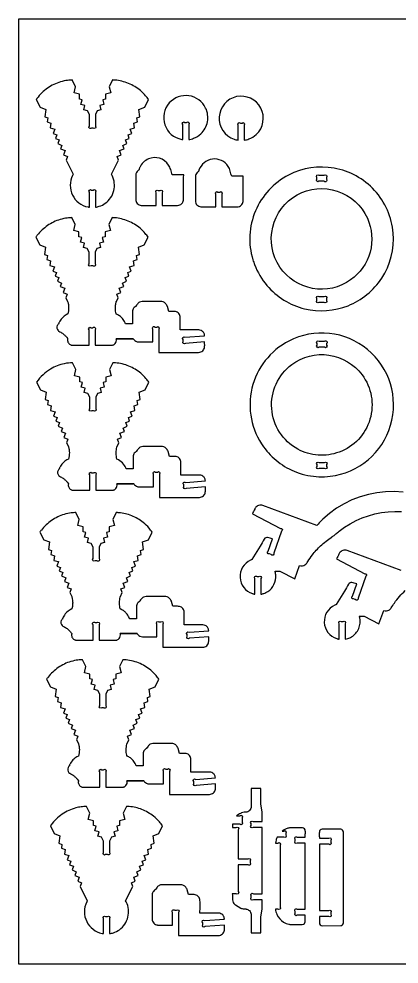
# Model space of a CAD drawing. Extents: x -812 to 928, y -560 to 383.
# Drawn here: x -812 to -432, y -560 to 383 of the extents above; entities that cross this region are included whole.
import ezdxf

# ---------------------------------------------------------------- set-up
doc = ezdxf.new("R2010")
doc.units = 0
doc.header["$MEASUREMENT"] = 0
doc.layers.get('0').update_dxf_attribs({"linetype": 'CONTINUOUS'})
doc.layers.add('SECTIONCUTEDGES', color=18, linetype='CONTINUOUS')

msp = doc.modelspace()

# ---------------------------------------------------------------- linework, layer by layer
msp.add_lwpolyline([(928.1, -559.86), (-812.09, -559.86), (-812.09, 383.42), (928.1, 383.42)], close=True)
at = {"layer": 'SECTIONCUTEDGES'}
for points in [[(-741.66, 195.48), (-741.66, 210.51, -1), (-739.54, 212.63), (-737.78, 212.63, -1), (-735.66, 210.51), (-735.66, 195.48, 0.035031), (-731.75, 196.42, 0.079578), (-725.75, 199.44, 0.177317), (-717.24, 212.01, 0.17737), (-718.87, 227.1), (-719.51, 228.31), (-712.46, 242.57), (-713.83, 246.27), (-709.9, 247.73), (-711.48, 251.97), (-706.98, 253.64), (-708.3, 257.21), (-704.21, 259.24), (-705.54, 262.81), (-701.74, 264.22), (-703.02, 267.66), (-699.37, 269.02), (-701.05, 273.53), (-696.57, 274.67), (-697.22, 279.4), (-693.56, 280.76), (-694.09, 284.6), (-691.11, 285.7), (-692.14, 293.14), (-686.38, 295.28), (-682.58, 302.96, 0.016698), (-685.45, 306.65, 0.043492), (-690.62, 311.85, 0.077496), (-702.46, 319.06, 0.077508), (-715.92, 322.32, 0.010997), (-717.24, 322.4, -0.003666), (-718.56, 322.46), (-721.9, 315.7), (-720.33, 309.5), (-725.64, 308.15), (-725.64, 303.36), (-728.35, 302.67), (-727.16, 297.96), (-731.19, 296.94), (-730.09, 292.62), (-733.79, 291.68), (-735.66, 287.91), (-735.66, 276.54, -1), (-737.78, 274.41), (-739.54, 274.41, -1), (-741.66, 276.54), (-741.66, 287.91), (-743.53, 291.68), (-747.22, 292.62), (-746.13, 296.94), (-750.16, 297.96), (-748.96, 302.67), (-751.67, 303.36), (-751.67, 308.15), (-756.98, 309.5), (-755.41, 315.7), (-758.75, 322.46, 0.015709), (-763.4, 322.06, 0.042831), (-770.42, 320.63, 0.082017), (-783.47, 314.3, 0.080336), (-794.04, 303.94, 0.007539), (-794.39, 303.45, -0.002513), (-794.74, 302.96), (-790.94, 295.28), (-785.18, 293.14), (-786.2, 285.7), (-783.23, 284.6), (-783.75, 280.76), (-780.09, 279.4), (-780.74, 274.67), (-776.27, 273.53), (-777.94, 269.02), (-774.3, 267.66), (-775.57, 264.22), (-771.78, 262.81), (-773.11, 259.24), (-769.01, 257.21), (-770.34, 253.64), (-765.83, 251.97), (-767.41, 247.73), (-763.48, 246.27), (-764.86, 242.57), (-757.8, 228.31), (-758.45, 227.1, 0.232949), (-758.46, 207.6, 0.232949), (-743.01, 195.71, 0.011595), (-742.33, 195.59, -0.003865)], [(-648.32, 263.01), (-648.32, 278.03, -1), (-646.2, 280.15), (-644.44, 280.15, -1), (-642.32, 278.03), (-642.32, 263.01, 0.047597), (-637.56, 264.25, 0.100184), (-630.28, 268.71, 0.160083), (-623.63, 280.8, 0.160346), (-625.45, 294.46, 0.250499), (-642.26, 306.71, 0.250445), (-661.8, 299.54, 0.27053), (-666.2, 277.73, 0.270621), (-649.39, 263.18, 0.009062), (-648.85, 263.09, -0.003021)], [(-592.92, 262.37), (-592.92, 277.4, -1), (-590.8, 279.52), (-589.05, 279.52, -1), (-586.92, 277.4), (-586.92, 262.37, 0.047597), (-582.16, 263.61, 0.100184), (-574.89, 268.08, 0.760738), (-594.54, 305.82, 0.761228), (-597.07, 263.35, 0.024169), (-595.33, 262.85, 0.017962)], [(-674.9, 197.31), (-674.9, 209.96, -1), (-672.78, 212.08), (-671.02, 212.08, -1), (-668.9, 209.96), (-668.9, 197.31, -0.001261), (-656.59, 197.28, 0.007568), (-653.51, 197.31, 0.17911), (-649.46, 198.92, 0.186027), (-647.56, 202.67, 0.012625), (-647.55, 202.88, 0.006307), (-647.53, 203.29, 0.00914), (-647.5, 208.18, -0.008036), (-647.41, 227.76), (-659.06, 227.76, 0.003437), (-660.4, 232.99, 0.080686), (-662.47, 237.61, 0.363611), (-682.64, 243.69, 0.187458), (-691.28, 235.22, 0.018465), (-691.61, 234.41, 0.013194), (-692, 233.26, 0.057236), (-692.06, 232.91, -0.140672), (-692.18, 232.58, -0.134911), (-692.46, 232.35, 0.061956), (-693.04, 232.02, 0.116179), (-694.66, 230.03, 0.105792), (-695.34, 227.3), (-695.34, 203.29, 0.17911), (-693.73, 199.24, 0.186027), (-689.98, 197.34, 0.012625), (-689.77, 197.33, 0.006307), (-689.36, 197.31, 0.008514), (-684.3, 197.27, -0.002207)], [(-615.31, 195.88), (-615.31, 208.53, -1), (-613.19, 210.66), (-611.43, 210.66, -1), (-609.31, 208.53), (-609.31, 195.88, -0.001261), (-597, 195.85, 0.007568), (-593.92, 195.88, 0.17911), (-589.87, 197.5, 0.186027), (-587.97, 201.25, 0.012625), (-587.96, 201.45, 0.006307), (-587.94, 201.86, 0.00914), (-587.91, 206.75, -0.008036), (-587.81, 226.33), (-599.46, 226.33, 0.002778), (-600.83, 231.61, 0.080686), (-602.87, 236.19, 0.286261), (-618.69, 243.49, 0.286452), (-632.19, 232.5, 0.036637), (-632.48, 231.41, -0.114416), (-632.59, 231.15, -0.116624), (-632.87, 230.92, 0.081245), (-634.03, 230.07, 0.097719), (-635.24, 228.23, 0.089338), (-635.75, 225.87), (-635.75, 201.86, 0.17911), (-634.13, 197.81, 0.186027), (-630.38, 195.91, 0.012625), (-630.18, 195.9, 0.006307), (-629.77, 195.88, 0.008514), (-624.71, 195.84, -0.002207)], [(-576.64, 138.26, 0.083187), (-564.19, 117.36, 0.15872), (-526.61, 94.18, 0.155063), (-483.21, 97.2, 0.155089), (-449.53, 124.72, 0.166511), (-438.14, 169.71, 0.16632), (-456.73, 212.28, 0.164857), (-497.12, 234.49, 0.165101), (-542.62, 227.55, 0.174897), (-575.7, 191.76, 0.174968), (-578.29, 143.12, 0.009023), (-577.45, 140.49, 0.010489)], [(-506.93, 221.33), (-512.25, 221.33, -1), (-514.37, 223.45), (-514.37, 225.21, -1), (-512.25, 227.33), (-506.93, 227.33, -1), (-504.81, 225.21), (-504.81, 223.45, -1)], [(-551.26, 135.8, -0.439479), (-534.11, 207.71, -0.439058), (-463.87, 184.52, -0.174074), (-461.16, 150.77, -0.173675), (-480.57, 122.93, -0.202252), (-518.58, 114.47, -0.201817)], [(-714.8, 64.27), (-697.96, 64.26, -0.159762), (-697.8, 64.09, 0.066488), (-697.32, 63.31, 0.224273), (-692.67, 61.12, -0.000395), (-678.24, 61.13), (-678.24, 73.78, -1), (-676.12, 75.91), (-674.36, 75.91, -1), (-672.24, 73.78), (-672.24, 50.61), (-632.45, 50.61, 0.17911), (-628.41, 52.22, 0.186027), (-626.51, 55.97, 0.031019), (-626.44, 57.74, -0.005772), (-626.48, 61.01), (-645.68, 59.61, -1), (-647.95, 61.57), (-648.08, 63.37, -1), (-646.12, 65.64), (-626.48, 67.08, 0.052573), (-626.77, 68.81, 0.128734), (-628.18, 71.24, 0.098804), (-630, 72.46, 0.090544), (-632.33, 72.97), (-650.87, 72.97, -0.002036), (-650.84, 81.11, 0.007854), (-650.87, 85.49, 0.165437), (-652.28, 89.34, 0.175912), (-655.59, 91.33, 0.045646), (-657.68, 91.55, 0.003185), (-662.4, 91.58), (-663.6, 96.4, 0.035592), (-663.79, 96.79, 0.008238), (-664.76, 98.38, 0.105793), (-666.71, 100.38, 0.114267), (-669.13, 101.29, 0.016414), (-669.39, 101.31, 0.008238), (-669.92, 101.34), (-688.88, 101.34, 0.110419), (-691.56, 100.65, 0.110418), (-693.7, 98.89, 0.022316), (-695.13, 96.88, -0.059806), (-695.52, 96.4, -0.058444), (-695.93, 96.09, 0.099091), (-697.46, 94.74, 0.081372), (-698.32, 93.12, 0.073068), (-698.68, 91.12, 0.009886), (-698.71, 88.69, -0.001648), (-698.68, 78.97), (-705.49, 78.97, 0.019577), (-706.63, 81.41, 0.043762), (-708, 83.58, 0.056859), (-710.64, 86.33, 0.05369), (-714, 88.56, 0.039391), (-714.65, 88.84, -0.141623), (-714.8, 88.94), (-715.19, 90.48, -0.054644), (-715.66, 95.3, -0.056928), (-715.08, 99.9, -0.006856), (-714.77, 101.11, -0.024199), (-714.66, 101.44), (-712.82, 105.17), (-714.19, 108.88), (-710.26, 110.34), (-711.84, 114.58), (-707.34, 116.25), (-708.66, 119.82), (-704.57, 121.85), (-705.9, 125.42), (-702.1, 126.83), (-703.38, 130.27), (-699.73, 131.63), (-701.41, 136.14), (-696.93, 137.28), (-697.58, 142.01), (-693.92, 143.37), (-694.45, 147.21), (-691.47, 148.31), (-692.5, 155.75), (-686.74, 157.89), (-682.93, 165.57, 0.016698), (-685.81, 169.26, 0.043491), (-690.98, 174.46, 0.077496), (-702.82, 181.67, 0.077508), (-716.28, 184.93, 0.010997), (-717.6, 185.01, -0.003666), (-718.92, 185.07), (-722.26, 178.31), (-720.69, 172.11), (-726, 170.76), (-726, 165.97), (-728.71, 165.28), (-727.52, 160.57), (-731.55, 159.55), (-730.45, 155.23), (-734.15, 154.29), (-736.02, 150.51), (-736.02, 139.14, -1), (-738.14, 137.02), (-739.9, 137.02, -1), (-742.02, 139.14), (-742.02, 150.51), (-743.89, 154.29), (-747.58, 155.23), (-746.49, 159.55), (-750.52, 160.57), (-749.32, 165.28), (-752.03, 165.97), (-752.03, 170.76), (-757.34, 172.11), (-755.77, 178.31), (-759.11, 185.07, 0.015709), (-763.76, 184.67, 0.042831), (-770.78, 183.24, 0.078645), (-783.47, 177.19, 0.078653), (-793.68, 167.52, 0.010048), (-794.4, 166.55, -0.003349), (-795.1, 165.57), (-791.3, 157.89), (-785.54, 155.75), (-786.56, 148.31), (-783.59, 147.21), (-784.11, 143.37), (-780.45, 142.01), (-781.1, 137.28), (-776.63, 136.14), (-778.3, 131.63), (-774.66, 130.27), (-775.93, 126.83), (-772.14, 125.42), (-773.47, 121.85), (-769.37, 119.82), (-770.7, 116.25), (-766.19, 114.58), (-767.77, 110.34), (-763.84, 108.88), (-765.22, 105.17), (-763.37, 101.44, -0.036497), (-763, 100.23, -0.035573), (-762.46, 96.78, -0.036385), (-762.42, 93.62, -0.0364), (-762.85, 90.48), (-763.23, 88.94), (-764.81, 88.15, 0.075892), (-768.91, 84.91, 0.075892), (-771.86, 80.6, 0.038064), (-772.28, 79.53, -0.074201), (-772.54, 78.97, -0.053422), (-772.8, 78.67, 0.096755), (-773.7, 77.39, 0.145353), (-774.05, 74.72, 0.145421), (-772.9, 72.3, 0.10301), (-772.08, 71.7, -0.049055), (-768.57, 69.68, -0.034046), (-766.22, 67.74, -0.034058), (-764.15, 65.5), (-763.23, 64.27, -0.13896), (-763.25, 64.07, 0.06537), (-763.43, 63.27, 0.165435), (-762.67, 60.1, 0.165462), (-760.13, 58.05, 0.012695), (-759.76, 57.93, 0.03751), (-759.64, 57.9), (-742.02, 57.9), (-742.02, 73.12, -1), (-739.9, 75.24), (-738.14, 75.24, -1), (-736.02, 73.12), (-736.02, 57.9), (-718.4, 57.9, 0.089286), (-717.33, 58.26, 0.087241), (-715.83, 59.48, 0.127053), (-714.76, 61.62, 0.114164), (-714.8, 64.27), (-697.96, 64.26)], [(-512.25, 106.4), (-506.93, 106.4, -1), (-504.81, 104.27), (-504.81, 102.52, -1), (-506.93, 100.4), (-512.25, 100.4, -1), (-514.37, 102.52), (-514.37, 104.27, -1)], [(-567.6, -43.7, 0.073328), (-553.09, -58.63, 0.072163), (-534.62, -68.94, 0.043335), (-523.33, -72.17, 0.077023), (-501.06, -73.02, 0.300807), (-440.61, -22.11, 0.30038), (-463.79, 53.55, 0.14707), (-501.84, 69.54, 0.147132), (-542.39, 61.9, 0.217851), (-579.17, 14.83, 0.218138)], [(-506.7, 55.68), (-512.02, 55.68, -1), (-514.14, 57.8), (-514.14, 59.56, -1), (-512.02, 61.68), (-506.7, 61.68, -1), (-504.58, 59.56), (-504.58, 57.8, -1)], [(-533.33, -45.93, -0.255596), (-559.46, -5.42, -0.255597), (-539.44, 38.43, -0.199106), (-502.23, 47.9, -0.198719), (-469.18, 28.24, -0.237123), (-461.27, -16.1, -0.236962), (-492.14, -48.94, -0.106383), (-513.08, -51.87, -0.106542)], [(-714.09, -80.46), (-697.25, -80.47, -0.159762), (-697.09, -80.64, 0.066488), (-696.61, -81.42, 0.224273), (-691.96, -83.61, -0.000395), (-677.53, -83.59), (-677.53, -70.94, -1), (-675.41, -68.82), (-673.65, -68.82, -1), (-671.53, -70.94), (-671.53, -94.12), (-631.74, -94.12, 0.17911), (-627.7, -92.5, 0.186027), (-625.8, -88.75, 0.031019), (-625.73, -86.99, -0.005772), (-625.77, -83.71), (-644.97, -85.12, -1), (-647.24, -83.16), (-647.37, -81.35, -1), (-645.41, -79.08), (-625.77, -77.65, 0.052573), (-626.05, -75.92, 0.128734), (-627.47, -73.49, 0.098804), (-629.29, -72.26, 0.090544), (-631.62, -71.76), (-650.16, -71.76, -0.002036), (-650.13, -63.62, 0.007854), (-650.16, -59.24, 0.165437), (-651.57, -55.39, 0.175912), (-654.88, -53.39, 0.045646), (-656.97, -53.17, 0.003185), (-661.69, -53.14), (-662.89, -48.33, 0.035592), (-663.08, -47.94, 0.008238), (-664.05, -46.34, 0.105793), (-666, -44.35, 0.114267), (-668.42, -43.44, 0.016414), (-668.68, -43.41, 0.008238), (-669.21, -43.39), (-688.17, -43.39, 0.110419), (-690.85, -44.07, 0.110418), (-692.99, -45.83, 0.022316), (-694.42, -47.85, -0.059806), (-694.81, -48.33, -0.058444), (-695.22, -48.63, 0.099091), (-696.75, -49.99, 0.081372), (-697.61, -51.6, 0.073068), (-697.97, -53.6, 0.009886), (-698, -56.03, -0.001648), (-697.97, -65.75), (-704.78, -65.75, 0.068897), (-707.4, -61.06, 0.102144), (-712.51, -56.58), (-714.09, -55.79), (-714.48, -54.24, -0.059229), (-714.92, -49.23, -0.056927), (-714.18, -44.05, -0.006856), (-714.02, -43.47, -0.021913), (-713.95, -43.29), (-712.11, -39.55), (-713.48, -35.85), (-709.55, -34.39), (-711.13, -30.15), (-706.62, -28.47), (-707.95, -24.91), (-703.86, -22.88), (-705.19, -19.3), (-701.39, -17.89), (-702.67, -14.46), (-699.02, -13.1), (-700.7, -8.59), (-696.22, -7.45), (-696.87, -2.72), (-693.21, -1.36), (-693.74, 2.48), (-690.76, 3.58), (-691.79, 11.02), (-686.03, 13.16), (-682.22, 20.84, 0.016698), (-685.1, 24.53, 0.043491), (-690.27, 29.73, 0.077496), (-702.11, 36.94, 0.077508), (-715.57, 40.2, 0.010997), (-716.89, 40.28, -0.003666), (-718.21, 40.34), (-721.55, 33.59), (-719.98, 27.38), (-725.29, 26.03), (-725.29, 21.24), (-728, 20.56), (-726.81, 15.85), (-730.83, 14.82), (-729.74, 10.5), (-733.44, 9.57), (-735.31, 5.79), (-735.31, -5.58, -1), (-737.43, -7.7), (-739.18, -7.7, -1), (-741.31, -5.58), (-741.31, 5.79), (-743.18, 9.57), (-746.87, 10.5), (-745.78, 14.82), (-749.81, 15.85), (-748.61, 20.56), (-751.32, 21.24), (-751.32, 26.03), (-756.63, 27.38), (-755.06, 33.59), (-758.4, 40.34, 0.041478), (-766.72, 39.33, 0.08461), (-780.48, 33.93, 0.053235), (-787.9, 28.3, 0.050197), (-794.39, 20.84), (-790.59, 13.16), (-784.83, 11.02), (-785.85, 3.58), (-782.88, 2.48), (-783.4, -1.36), (-779.74, -2.72), (-780.39, -7.45), (-775.92, -8.59), (-777.59, -13.1), (-773.95, -14.46), (-775.22, -17.89), (-771.43, -19.3), (-772.76, -22.88), (-768.66, -24.91), (-769.99, -28.47), (-765.48, -30.15), (-767.06, -34.39), (-763.13, -35.85), (-764.51, -39.55), (-762.66, -43.29, -0.036497), (-762.29, -44.5, -0.035573), (-761.75, -47.95, -0.036385), (-761.71, -51.11, -0.0364), (-762.14, -54.24), (-762.52, -55.79), (-764.1, -56.58, 0.075892), (-768.2, -59.81, 0.075892), (-771.15, -64.12, 0.038064), (-771.57, -65.19, -0.074201), (-771.83, -65.75, -0.053422), (-772.09, -66.05, 0.096755), (-772.99, -67.34, 0.145353), (-773.34, -70, 0.145421), (-772.19, -72.42, 0.10301), (-771.37, -73.02, -0.049055), (-767.86, -75.05, -0.034046), (-765.51, -76.99, -0.034058), (-763.44, -79.23), (-762.52, -80.46, -0.13896), (-762.54, -80.66, 0.06537), (-762.72, -81.46, 0.165435), (-761.95, -84.63, 0.165462), (-759.42, -86.67, 0.012695), (-759.05, -86.8, 0.03751), (-758.93, -86.83), (-741.31, -86.83), (-741.31, -71.6, -1), (-739.18, -69.48), (-737.43, -69.48, -1), (-735.31, -71.6), (-735.31, -86.83), (-717.69, -86.83, 0.089286), (-716.62, -86.47, 0.087241), (-715.12, -85.25, 0.127053), (-714.05, -83.11, 0.114164), (-714.09, -80.46), (-697.25, -80.47)], [(-512.02, -59.26), (-506.7, -59.26, -1), (-504.58, -61.38), (-504.58, -63.14, -1), (-506.7, -65.26), (-512.02, -65.26, -1), (-514.14, -63.14), (-514.14, -61.38, -1)], [(-710.76, -230.05), (-693.92, -230.06, -0.159762), (-693.77, -230.23, 0.066488), (-693.28, -231.01, 0.224273), (-688.63, -233.2, -0.000395), (-674.21, -233.19), (-674.21, -220.54, -1), (-672.08, -218.41), (-670.33, -218.41, -1), (-668.21, -220.54), (-668.21, -243.71), (-628.42, -243.71, 0.17911), (-624.37, -242.1, 0.186027), (-622.47, -238.35, 0.031019), (-622.4, -236.58, -0.005772), (-622.44, -233.31), (-641.64, -234.71, -1), (-643.91, -232.75), (-644.04, -230.95, -1), (-642.08, -228.68), (-622.44, -227.24, 0.052573), (-622.73, -225.51, 0.128734), (-624.14, -223.08, 0.098804), (-625.96, -221.86, 0.090544), (-628.3, -221.35), (-646.83, -221.35, -0.002036), (-646.8, -213.21, 0.007854), (-646.83, -208.83, 0.165437), (-648.24, -204.98, 0.175912), (-651.55, -202.99, 0.045646), (-653.65, -202.77, 0.003185), (-658.36, -202.74), (-659.56, -197.92, 0.035592), (-659.75, -197.53, 0.008238), (-660.72, -195.94, 0.105793), (-662.67, -193.94, 0.114267), (-665.09, -193.03, 0.016414), (-665.36, -193.01, 0.008238), (-665.88, -192.98), (-684.84, -192.98, 0.110419), (-687.52, -193.67, 0.110418), (-689.66, -195.43, 0.022316), (-691.09, -197.44, -0.059806), (-691.48, -197.92, -0.058444), (-691.89, -198.23, 0.099091), (-693.43, -199.58, 0.081372), (-694.28, -201.2, 0.073068), (-694.64, -203.2, 0.009886), (-694.68, -205.63, -0.001648), (-694.64, -215.35), (-701.45, -215.35, 0.019577), (-702.59, -212.91, 0.043762), (-703.96, -210.74, 0.050471), (-706.34, -208.19, 0.05052), (-709.19, -206.17), (-710.76, -205.38), (-711.15, -203.84, -0.059229), (-711.6, -198.82, -0.056927), (-710.85, -193.64, -0.006856), (-710.69, -193.06, -0.021913), (-710.63, -192.88), (-708.78, -189.15), (-710.15, -185.44), (-706.23, -183.98), (-707.8, -179.74), (-703.3, -178.07), (-704.62, -174.5), (-700.53, -172.47), (-701.86, -168.9), (-698.06, -167.49), (-699.34, -164.05), (-695.69, -162.69), (-697.37, -158.18), (-692.9, -157.04), (-693.55, -152.31), (-689.88, -150.95), (-690.41, -147.11), (-687.44, -146.01), (-688.46, -138.57), (-682.7, -136.43), (-678.9, -128.75, 0.019036), (-682.04, -124.75, 0.047844), (-687.87, -119.1, 0.074136), (-699.34, -112.43, 0.074149), (-712.25, -109.39, 0.010997), (-713.56, -109.31, -0.003666), (-714.88, -109.25), (-718.23, -116.01), (-716.65, -122.21), (-721.96, -123.56), (-721.96, -128.35), (-724.67, -129.04), (-723.48, -133.75), (-727.51, -134.77), (-726.41, -139.09), (-730.11, -140.03), (-731.98, -143.81), (-731.98, -155.18, -1), (-734.1, -157.3), (-735.86, -157.3, -1), (-737.98, -155.18), (-737.98, -143.81), (-739.85, -140.03), (-743.55, -139.09), (-742.45, -134.77), (-746.48, -133.75), (-745.29, -129.04), (-748, -128.35), (-748, -123.56), (-753.31, -122.21), (-751.73, -116.01), (-755.08, -109.25, 0.015709), (-759.72, -109.65, 0.042831), (-766.74, -111.08, 0.078645), (-779.44, -117.13, 0.078653), (-789.64, -126.8, 0.010048), (-790.36, -127.77, -0.003349), (-791.06, -128.75), (-787.26, -136.43), (-781.5, -138.57), (-782.52, -146.01), (-779.55, -147.11), (-780.08, -150.95), (-776.41, -152.31), (-777.06, -157.04), (-772.59, -158.18), (-774.27, -162.69), (-770.62, -164.05), (-771.9, -167.49), (-768.1, -168.9), (-769.43, -172.47), (-765.33, -174.5), (-766.66, -178.07), (-762.16, -179.74), (-763.73, -183.98), (-759.8, -185.44), (-761.18, -189.15), (-759.33, -192.88, -0.040165), (-758.95, -194.17, -0.020539), (-758.5, -196.76, -0.043212), (-758.35, -200.21, -0.04095), (-758.81, -203.84), (-759.19, -205.38), (-760.77, -206.17, 0.075892), (-764.96, -209.47, 0.079074), (-767.82, -213.72, 0.032838), (-768.24, -214.79, -0.072134), (-768.51, -215.35, -0.053422), (-768.76, -215.65, 0.096755), (-769.67, -216.93, 0.145353), (-770.02, -219.6, 0.145421), (-768.86, -222.02, 0.10301), (-768.04, -222.62, -0.049055), (-764.53, -224.64, -0.034046), (-762.18, -226.58, -0.034058), (-760.11, -228.82), (-759.19, -230.05, -0.13896), (-759.21, -230.25, 0.06537), (-759.39, -231.05, 0.165435), (-758.63, -234.22, 0.165462), (-756.09, -236.27, 0.012695), (-755.73, -236.39, 0.03751), (-755.6, -236.42), (-737.98, -236.42), (-737.98, -221.2, -1), (-735.86, -219.08), (-734.1, -219.08, -1), (-731.98, -221.2), (-731.98, -236.42), (-714.36, -236.42, 0.089286), (-713.3, -236.06, 0.087241), (-711.79, -234.84, 0.127053), (-710.72, -232.7, 0.114164), (-710.76, -230.05), (-693.92, -230.06)], [(-704.07, -376.87), (-687.23, -376.88, -0.159762), (-687.07, -377.05, 0.066488), (-686.58, -377.83, 0.224273), (-681.94, -380.02, -0.000395), (-667.51, -380), (-667.51, -367.35, -1), (-665.39, -365.23), (-663.63, -365.23, -1), (-661.51, -367.35), (-661.51, -390.53), (-621.72, -390.53, 0.17911), (-617.67, -388.91, 0.186027), (-615.77, -385.16, 0.031019), (-615.71, -383.4, -0.005772), (-615.74, -380.12), (-634.94, -381.53, -1), (-637.22, -379.57), (-637.35, -377.76, -1), (-635.39, -375.49), (-615.74, -374.06, 0.052573), (-616.03, -372.33, 0.128734), (-617.45, -369.9, 0.098804), (-619.27, -368.67, 0.090544), (-621.6, -368.17), (-640.14, -368.17, -0.002036), (-640.11, -360.03, 0.007854), (-640.14, -355.65, 0.165437), (-641.55, -351.8, 0.175912), (-644.85, -349.8, 0.045646), (-646.95, -349.59, 0.003185), (-651.66, -349.55), (-652.87, -344.74, 0.035592), (-653.06, -344.35, 0.008238), (-654.03, -342.76, 0.105793), (-655.98, -340.76, 0.114267), (-658.4, -339.85, 0.016414), (-658.66, -339.82, 0.008238), (-659.18, -339.8), (-678.14, -339.8, 0.110419), (-680.83, -340.48, 0.110418), (-682.97, -342.25, 0.022316), (-684.39, -344.26, -0.059806), (-684.79, -344.74, -0.058444), (-685.2, -345.04, 0.099091), (-686.73, -346.4, 0.081372), (-687.59, -348.01, 0.073068), (-687.95, -350.01, 0.009886), (-687.98, -352.44, -0.001648), (-687.95, -362.16), (-694.76, -362.16, 0.019577), (-695.89, -359.73, 0.043762), (-697.27, -357.55, 0.056859), (-699.9, -354.8, 0.05369), (-703.27, -352.57, 0.038934), (-703.92, -352.3, -0.138827), (-704.07, -352.2, -0.143099), (-704.18, -351.94, 0.026699), (-704.28, -351.43, -0.061514), (-704.89, -345.94, -0.061514), (-704.15, -340.46, -0.006856), (-703.99, -339.88, -0.021913), (-703.93, -339.7), (-702.08, -335.96), (-703.46, -332.26), (-699.53, -330.8), (-701.11, -326.56), (-696.6, -324.88), (-697.93, -321.32), (-693.83, -319.29), (-695.16, -315.71), (-691.37, -314.3), (-692.64, -310.87), (-689, -309.51), (-690.67, -305), (-686.2, -303.86), (-686.85, -299.13), (-683.19, -297.77), (-683.71, -293.93), (-680.74, -292.83), (-681.76, -285.39), (-676, -283.25), (-672.2, -275.57, 0.016698), (-675.07, -271.88, 0.043491), (-680.25, -266.68, 0.081186), (-692.55, -259.31, 0.079349), (-706.87, -256.12, 0.008253), (-707.53, -256.09, -0.002751), (-708.19, -256.07), (-711.53, -262.82), (-709.96, -269.03), (-715.27, -270.38), (-715.27, -275.17), (-717.98, -275.85), (-716.78, -280.56), (-720.81, -281.59), (-719.72, -285.91), (-723.41, -286.84), (-725.28, -290.62), (-725.28, -301.99, -1), (-727.4, -304.11), (-729.16, -304.11, -1), (-731.28, -301.99), (-731.28, -290.62), (-733.15, -286.84), (-736.85, -285.91), (-735.75, -281.59), (-739.78, -280.56), (-738.59, -275.85), (-741.3, -275.17), (-741.3, -270.38), (-746.61, -269.03), (-745.04, -262.82), (-748.38, -256.07, 0.015709), (-753.03, -256.46, 0.042831), (-760.05, -257.9, 0.078645), (-772.74, -263.95, 0.078653), (-782.95, -273.62, 0.010048), (-783.66, -274.59, -0.003349), (-784.36, -275.57), (-780.56, -283.25), (-774.8, -285.39), (-775.83, -292.83), (-772.85, -293.93), (-773.38, -297.77), (-769.72, -299.13), (-770.37, -303.86), (-765.89, -305), (-767.57, -309.51), (-763.92, -310.87), (-765.2, -314.3), (-761.4, -315.71), (-762.73, -319.29), (-758.64, -321.32), (-759.96, -324.88), (-755.46, -326.56), (-757.04, -330.8), (-753.11, -332.26), (-754.48, -335.96), (-752.64, -339.7, -0.034209), (-752.26, -340.95, -0.035573), (-751.72, -344.36, -0.036385), (-751.69, -347.52, -0.0364), (-752.11, -350.65), (-752.5, -352.2), (-754.08, -352.99, 0.079075), (-758.12, -356.13, 0.075892), (-761.13, -360.53, 0.038064), (-761.54, -361.6, -0.074201), (-761.81, -362.16, -0.053422), (-762.06, -362.46, 0.096755), (-762.97, -363.75, 0.145353), (-763.32, -366.41, 0.145421), (-762.16, -368.83, 0.10301), (-761.34, -369.43, -0.049055), (-757.83, -371.46, -0.034046), (-755.48, -373.4, -0.034058), (-753.42, -375.64), (-752.5, -376.87, -0.13896), (-752.51, -377.07, 0.06537), (-752.69, -377.87, 0.165435), (-751.93, -381.04, 0.165462), (-749.4, -383.08, 0.012695), (-749.03, -383.21, 0.03751), (-748.9, -383.24), (-731.28, -383.24), (-731.28, -368.01, -1), (-729.16, -365.89), (-727.4, -365.89, -1), (-725.28, -368.01), (-725.28, -383.24), (-707.66, -383.24, 0.089286), (-706.6, -382.88, 0.087241), (-705.1, -381.66, 0.127053), (-704.03, -379.52, 0.114164), (-704.07, -376.87), (-687.23, -376.88)], [(-579.88, -528.69), (-570.48, -528.69), (-570.48, -513.15), (-569.08, -504.79), (-569.08, -495.59), (-577.78, -495.59, -1), (-579.9, -493.47), (-579.9, -491.71, -1), (-577.78, -489.59), (-569.08, -489.59), (-569.08, -423.59), (-577.93, -423.59, -1), (-580.05, -421.47), (-580.05, -419.71, -1), (-577.93, -417.59), (-569.08, -417.59), (-569.08, -408.39), (-570.48, -400.03), (-570.48, -384.5), (-579.88, -384.5, 0.001261), (-579.85, -398.74, -0.007568), (-579.88, -402.3, -0.17911), (-581.55, -406.48, -0.190362), (-585.36, -408.36, -0.033122), (-586.85, -408.39, 0.112791), (-589.59, -408.88, 0.035463), (-590.62, -409.41, -0.001981), (-594.61, -411.79), (-591.2, -411.79, -1), (-589.08, -413.91), (-589.08, -418.18, -1), (-591.2, -420.3), (-598.64, -420.3), (-598.64, -423.59), (-595.02, -423.59, -1), (-592.9, -425.71), (-592.9, -454.76), (-583.11, -454.76, -1), (-580.99, -456.88), (-580.99, -458.64, -1), (-583.11, -460.76), (-592.9, -460.76), (-592.9, -487.47, -1), (-595.02, -489.59), (-598.84, -489.59, -0.000535), (-598.65, -495.69, 0.224441), (-596.29, -500.34, 0.01549), (-596.09, -500.49, 0.007773), (-595.66, -500.77), (-590.32, -503.94, 0.058554), (-588.84, -504.53, 0.056427), (-587.21, -504.79, 0.003925), (-585.46, -504.85, -0.068856), (-584.17, -505.06, -0.160158), (-581.14, -507.22, -0.153454), (-579.88, -510.88, -0.007568), (-579.85, -514.44, 0.001261)], [(-727.55, -529.48), (-727.55, -514.45, -1), (-725.42, -512.33), (-723.67, -512.33, -1), (-721.55, -514.45), (-721.55, -529.48, 0.035031), (-717.64, -528.54, 0.079578), (-711.63, -525.52, 0.177317), (-703.13, -512.95, 0.17737), (-704.76, -497.86), (-705.4, -496.65), (-698.35, -482.39), (-699.72, -478.69), (-695.79, -477.23), (-697.37, -472.99), (-692.86, -471.32), (-694.19, -467.75), (-690.1, -465.72), (-691.43, -462.15), (-687.63, -460.74), (-688.91, -457.3), (-685.26, -455.94), (-686.94, -451.43), (-682.46, -450.29), (-683.11, -445.56), (-679.45, -444.2), (-679.98, -440.36), (-677, -439.26), (-678.03, -431.82), (-672.27, -429.68), (-668.46, -422, 0.018535), (-671.67, -417.92, 0.050019), (-677.44, -412.35, 0.072457), (-689.19, -405.56, 0.075989), (-701.81, -402.64, 0.008253), (-703.13, -402.56, -0.002751), (-704.45, -402.5), (-707.79, -409.26), (-706.22, -415.46), (-711.53, -416.81), (-711.53, -421.6), (-714.24, -422.29), (-713.05, -427), (-717.07, -428.02), (-715.98, -432.34), (-719.68, -433.28), (-721.55, -437.05), (-721.55, -448.42, -1), (-723.67, -450.55), (-725.42, -450.55, -1), (-727.55, -448.42), (-727.55, -437.05), (-729.42, -433.28), (-733.11, -432.34), (-732.02, -428.02), (-736.05, -427), (-734.85, -422.29), (-737.56, -421.6), (-737.56, -416.81), (-742.87, -415.46), (-741.3, -409.26), (-744.64, -402.5, 0.017545), (-749.74, -402.95, 0.033678), (-755.05, -403.98, 0.085695), (-768.82, -410.29, 0.084012), (-779.93, -421.02, 0.007539), (-780.28, -421.51, -0.002513), (-780.63, -422), (-776.83, -429.68), (-771.07, -431.82), (-772.09, -439.26), (-769.12, -440.36), (-769.64, -444.2), (-765.98, -445.56), (-766.63, -450.29), (-762.16, -451.43), (-763.83, -455.94), (-760.19, -457.3), (-761.46, -460.74), (-757.67, -462.15), (-759, -465.72), (-754.9, -467.75), (-756.23, -471.32), (-751.72, -472.99), (-753.3, -477.23), (-749.37, -478.69), (-750.75, -482.39), (-743.69, -496.65), (-744.34, -497.86, 0.232949), (-744.35, -517.36, 0.232949), (-728.9, -529.26, 0.011595), (-728.22, -529.37, -0.003865)], [(-525.88, -511.09), (-533.9, -511.09, -1), (-536.02, -508.97), (-536.02, -507.22, -1), (-533.9, -505.09), (-525.88, -505.09), (-525.88, -439.09), (-533.9, -439.09, -1), (-536.02, -436.97), (-536.02, -435.22, -1), (-533.9, -433.09), (-525.88, -433.09, -0.004396), (-525.85, -429.06, 0.016956), (-525.88, -426.89, 0.172664), (-526.73, -424.84, 0.185957), (-528.57, -423.91), (-540.85, -423.9, 0.039297), (-542.35, -424.13, 0.048339), (-545.74, -425.28, 0.026369), (-546.93, -425.89, 0.015667), (-548.84, -427.09), (-547.46, -427.09, -1), (-545.34, -429.22), (-545.34, -430.97, -1), (-547.46, -433.09), (-553.95, -433.09, 0.037764), (-555.12, -436.13, 0.040574), (-555.75, -439.09), (-553.26, -439.09, -1), (-551.14, -441.22), (-551.14, -502.97, -1), (-553.26, -505.09), (-555.75, -505.09, 0.074465), (-554.21, -510.47, 0.149358), (-547.66, -517.89, 0.041924), (-545.09, -519.19, 0.041974), (-542.35, -520.03, 0.010642), (-541.38, -520.22, 0.021606), (-540.9, -520.29), (-528.87, -520.29, 0.172664), (-526.83, -519.44, 0.185813), (-525.9, -517.6)], [(-511.86, -506.32), (-502.47, -506.32, -1), (-500.35, -508.44), (-500.35, -510.19, -1), (-502.47, -512.32), (-511.86, -512.32), (-511.84, -518.83, 0.185813), (-510.91, -520.67, 0.172772), (-508.87, -521.51), (-490.54, -521.5, 0.186011), (-488.71, -520.57, 0.172664), (-487.86, -518.52), (-487.86, -428.11, 0.159738), (-488.6, -426.18, 0.173262), (-490.25, -425.19, 0.02507), (-490.45, -425.16, 0.012664), (-490.85, -425.12), (-509.18, -425.14, 0.186011), (-511.01, -426.07, 0.172664), (-511.86, -428.11, 0.016956), (-511.89, -430.28, -0.004396), (-511.86, -434.32), (-502.47, -434.32, -1), (-500.35, -436.44), (-500.35, -438.19, -1), (-502.47, -440.32), (-511.86, -440.32)], [(-658.48, -520.87), (-658.48, -508.22, -1), (-656.36, -506.09), (-654.6, -506.09, -1), (-652.48, -508.22), (-652.48, -531.39), (-612.69, -531.39, 0.17911), (-608.65, -529.78, 0.186027), (-606.75, -526.03, 0.031019), (-606.68, -524.26, -0.005772), (-606.72, -520.99), (-625.92, -522.39, -1), (-628.19, -520.43), (-628.32, -518.63, -1), (-626.36, -516.36), (-606.72, -514.92, 0.052573), (-607, -513.19, 0.128734), (-608.42, -510.76, 0.098804), (-610.24, -509.54, 0.090544), (-612.57, -509.03), (-631.11, -509.03, -0.002036), (-631.08, -500.89, 0.007854), (-631.11, -496.51, 0.165437), (-632.52, -492.66, 0.175912), (-635.83, -490.67, 0.045646), (-637.92, -490.45, 0.003185), (-642.63, -490.42), (-643.84, -485.6, 0.035592), (-644.03, -485.21, 0.008238), (-645, -483.62, 0.105793), (-646.95, -481.62, 0.114267), (-649.37, -480.71, 0.016414), (-649.63, -480.69, 0.008238), (-650.16, -480.66), (-669.11, -480.66, 0.110419), (-671.8, -481.35, 0.110418), (-673.94, -483.11, 0.022316), (-675.37, -485.12, -0.059806), (-675.76, -485.6, -0.058444), (-676.17, -485.91, 0.099091), (-677.7, -487.26, 0.081372), (-678.56, -488.88, 0.073068), (-678.92, -490.88), (-678.92, -514.89, 0.17911), (-677.3, -518.94, 0.186027), (-673.55, -520.84, 0.012625), (-673.35, -520.85, 0.006307), (-672.94, -520.87, 0.008514), (-667.88, -520.91, -0.002207)]]:
    msp.add_lwpolyline(points, format="xyb", close=True, dxfattribs=at)
for points in [[(-428.25, -88.9), (-436.94, -88.32), (-445.65, -88.49), (-454.3, -89.42), (-462.85, -91.09), (-471.21, -93.51), (-479.34, -96.63), (-487.16, -100.45), (-494.63, -104.94), (-501.67, -110.05), (-508.25, -115.76, 0.013028), (-509.48, -116.99, -0.002171), (-514.31, -122.01), (-568.2, -102.05, 0.161142), (-572.51, -102.05, 0.167596), (-575.81, -104.57, 0.03262), (-576.46, -105.71, -0.002417), (-578.79, -110.39), (-550.61, -125.28, -1), (-549.6, -127.86), (-557.33, -149.67, -1), (-560.12, -150.93), (-561.75, -150.28, -1), (-562.96, -147.6), (-558.63, -135.38, 0.000984), (-563.55, -134.2, 0.161021), (-565.39, -134.36, 0.167951), (-566.9, -135.74, -0.009744), (-570.93, -142.79), (-579.21, -156.16, -0.104608), (-579.47, -156.3, 0.035992), (-580.57, -156.7, 0.3096), (-591.09, -174.07, 0.310426), (-578.71, -190.11, 0.017896), (-577.71, -190.39, 0.01187), (-576.2, -190.72), (-576.2, -175.17, -1), (-574.08, -173.05), (-572.32, -173.05, -1), (-570.2, -175.17), (-570.2, -190.72, 0.023544), (-567.23, -189.92, 0.03569), (-565.35, -189.17, 0.133115), (-558.37, -183.08, 0.130213), (-555.3, -174.12, 0.049199), (-555.38, -171.3, 0.036373), (-556.13, -167.56), (-551.35, -167.56), (-536.45, -175.43), (-531.67, -161.97, 0.10429), (-528.76, -162.33, 0.22206), (-524.43, -159.82, 0.018768), (-523.34, -158.13, -0.030198), (-518.83, -151.48, -0.042786), (-510.59, -142.47, -0.036783), (-499.46, -133.64, -0.013715), (-498.29, -132.89, 0.024577), (-497.13, -132.11, 0.026089), (-495.33, -130.62, -0.020061), (-492.03, -127.82), (-486.64, -123.9), (-480.99, -120.38), (-475.1, -117.27), (-468.99, -114.59), (-462.72, -112.36), (-456.3, -110.59), (-449.76, -109.28), (-443.15, -108.44), (-436.5, -108.07), (-429.84, -108.19)], [(-430.12, -166.98), (-484.01, -147.02, 0.161142), (-488.32, -147.02, 0.167596), (-491.62, -149.54, 0.03262), (-492.27, -150.67, -0.002417), (-494.6, -155.35), (-466.42, -170.24, -1), (-465.41, -172.83), (-473.15, -194.64, -1), (-475.93, -195.9), (-477.56, -195.25, -1), (-478.77, -192.57), (-474.44, -180.34, 0.000984), (-479.36, -179.16, 0.161021), (-481.2, -179.32, 0.167951), (-482.72, -180.7, -0.009744), (-486.74, -187.75), (-495.03, -201.12, -0.104608), (-495.28, -201.26, 0.035992), (-496.38, -201.67, 0.3096), (-506.91, -219.04, 0.310426), (-494.52, -235.07, 0.017896), (-493.53, -235.35, 0.01187), (-492.01, -235.69), (-492.01, -220.13, -1), (-489.89, -218.01), (-488.13, -218.01, -1), (-486.01, -220.13), (-486.01, -235.69, 0.020963), (-483.39, -234.99, 0.061647), (-479.7, -233.34, 0.157927), (-472.5, -224.99, 0.157202), (-471.55, -213.95, 0.017201), (-471.74, -213.24, -0.005733), (-471.94, -212.53), (-467.16, -212.53), (-452.26, -220.4), (-447.49, -206.94, 0.09929), (-444.68, -207.31, 0.110758), (-442.25, -206.58, 0.133074), (-440.01, -204.4, -0.017801), (-436.88, -199.5, -0.056835), (-426.05, -187.11, -0.035533)]]:
    msp.add_lwpolyline(points, format="xyb", dxfattribs=at)

doc.saveas('drawing.dxf')
